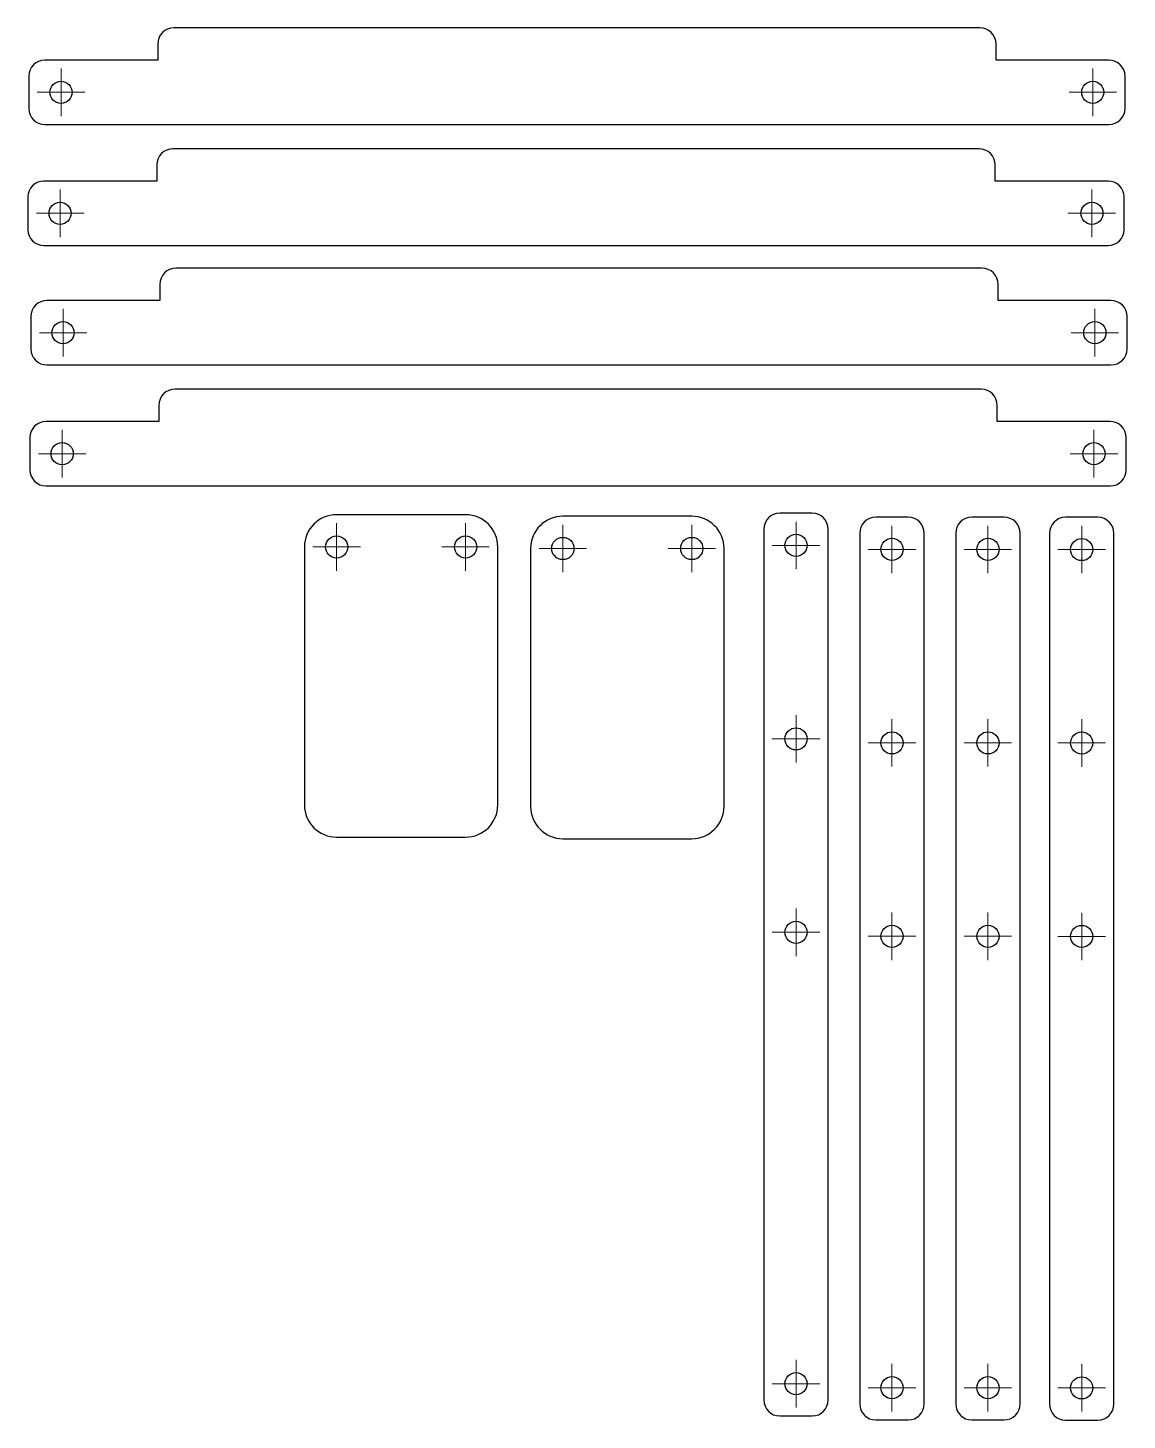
# Model space of a CAD drawing. Header units: inches. Extents: x 0 to 23.8, y 0 to 11.8.
# Drawn here: x 15.29 to 23.81, y 1.02 to 11.82 of the extents above; entities outside this region: 2.
import ezdxf

# ---------------------------------------------------------------- set-up
doc = ezdxf.new("R2010")
doc.units = ezdxf.units.IN
doc.header["$MEASUREMENT"] = 0
doc.styles.add('SLDTEXTSTYLE0', font='TXT', dxfattribs={"width": 0.7})

# ---------------------------------------------------------------- blocks, each defined once
blk = doc.blocks.new('SW_CENTERMARKSYMBOL_0')
at = {"color": 0, "linetype": 'Continuous', "lineweight": 18}
for p, q in [((0, 0.098), (0, 0.184)), ((-0.098, 0), (-0.184, 0)), ((0, 0), (-0.098, 0)), ((0, 0), (0, 0.098)), ((0, 0), (0, -0.098)), ((0, 0), (0.098, 0)), ((0.098, 0), (0.184, 0)), ((0, -0.098), (0, -0.184))]:
    blk.add_line(p, q, dxfattribs=at)
blk = doc.blocks.new('SW_CENTERMARKSYMBOL_1')
at = {"color": 0, "linetype": 'Continuous', "lineweight": 18}
for p, q in [((0, 0.098), (0, 0.184)), ((-0.098, 0), (-0.184, 0)), ((0, 0), (-0.098, 0)), ((0, 0), (0, 0.098)), ((0, 0), (0, -0.098)), ((0, 0), (0.098, 0)), ((0.098, 0), (0.184, 0)), ((0, -0.098), (0, -0.184))]:
    blk.add_line(p, q, dxfattribs=at)
blk = doc.blocks.new('SW_CENTERMARKSYMBOL_2')
at = {"color": 0, "linetype": 'Continuous', "lineweight": 18}
for p, q in [((0, 0.098), (0, 0.184)), ((-0.098, 0), (-0.184, 0)), ((0, 0), (-0.098, 0)), ((0, 0), (0, 0.098)), ((0, 0), (0, -0.098)), ((0, 0), (0.098, 0)), ((0.098, 0), (0.184, 0)), ((0, -0.098), (0, -0.184))]:
    blk.add_line(p, q, dxfattribs=at)
blk = doc.blocks.new('SW_CENTERMARKSYMBOL_3')
at = {"color": 0, "linetype": 'Continuous', "lineweight": 18}
for p, q in [((0, 0.098), (0, 0.184)), ((-0.098, 0), (-0.184, 0)), ((0, 0), (-0.098, 0)), ((0, 0), (0, 0.098)), ((0, 0), (0, -0.098)), ((0, 0), (0.098, 0)), ((0.098, 0), (0.184, 0)), ((0, -0.098), (0, -0.184))]:
    blk.add_line(p, q, dxfattribs=at)
blk = doc.blocks.new('SW_CENTERMARKSYMBOL_4')
at = {"color": 0, "linetype": 'Continuous', "lineweight": 18}
for p, q in [((0, 0.098), (0, 0.184)), ((-0.098, 0), (-0.184, 0)), ((0, 0), (-0.098, 0)), ((0, 0), (0, 0.098)), ((0, 0), (0, -0.098)), ((0, 0), (0.098, 0)), ((0.098, 0), (0.184, 0)), ((0, -0.098), (0, -0.184))]:
    blk.add_line(p, q, dxfattribs=at)
blk = doc.blocks.new('SW_CENTERMARKSYMBOL_5')
at = {"color": 0, "linetype": 'Continuous', "lineweight": 18}
for p, q in [((0, 0.098), (0, 0.184)), ((-0.098, 0), (-0.184, 0)), ((0, 0), (-0.098, 0)), ((0, 0), (0, 0.098)), ((0, 0), (0, -0.098)), ((0, 0), (0.098, 0)), ((0.098, 0), (0.184, 0)), ((0, -0.098), (0, -0.184))]:
    blk.add_line(p, q, dxfattribs=at)
blk = doc.blocks.new('SW_CENTERMARKSYMBOL_6')
at = {"color": 0, "linetype": 'Continuous', "lineweight": 18}
for p, q in [((0, 0.098), (0, 0.184)), ((-0.098, 0), (-0.184, 0)), ((0, 0), (-0.098, 0)), ((0, 0), (0, 0.098)), ((0, 0), (0, -0.098)), ((0, 0), (0.098, 0)), ((0.098, 0), (0.184, 0)), ((0, -0.098), (0, -0.184))]:
    blk.add_line(p, q, dxfattribs=at)
blk = doc.blocks.new('SW_CENTERMARKSYMBOL_7')
at = {"color": 0, "linetype": 'Continuous', "lineweight": 18}
for p, q in [((0, 0.098), (0, 0.184)), ((-0.098, 0), (-0.184, 0)), ((0, 0), (-0.098, 0)), ((0, 0), (0, 0.098)), ((0, 0), (0, -0.098)), ((0, 0), (0.098, 0)), ((0.098, 0), (0.184, 0)), ((0, -0.098), (0, -0.184))]:
    blk.add_line(p, q, dxfattribs=at)
blk = doc.blocks.new('SW_CENTERMARKSYMBOL_8')
at = {"color": 0, "linetype": 'Continuous', "lineweight": 18}
for p, q in [((0, 0.098), (0, 0.184)), ((-0.098, 0), (-0.184, 0)), ((0, 0), (-0.098, 0)), ((0, 0), (0, 0.098)), ((0, 0), (0, -0.098)), ((0, 0), (0.098, 0)), ((0.098, 0), (0.184, 0)), ((0, -0.098), (0, -0.184))]:
    blk.add_line(p, q, dxfattribs=at)
blk = doc.blocks.new('SW_CENTERMARKSYMBOL_9')
at = {"color": 0, "linetype": 'Continuous', "lineweight": 18}
for p, q in [((0, 0.098), (0, 0.184)), ((-0.098, 0), (-0.184, 0)), ((0, 0), (-0.098, 0)), ((0, 0), (0, 0.098)), ((0, 0), (0, -0.098)), ((0, 0), (0.098, 0)), ((0.098, 0), (0.184, 0)), ((0, -0.098), (0, -0.184))]:
    blk.add_line(p, q, dxfattribs=at)
blk = doc.blocks.new('SW_CENTERMARKSYMBOL_10')
at = {"color": 0, "linetype": 'Continuous', "lineweight": 18}
for p, q in [((0, 0.098), (0, 0.184)), ((-0.098, 0), (-0.184, 0)), ((0, 0), (-0.098, 0)), ((0, 0), (0, 0.098)), ((0, 0), (0, -0.098)), ((0, 0), (0.098, 0)), ((0.098, 0), (0.184, 0)), ((0, -0.098), (0, -0.184))]:
    blk.add_line(p, q, dxfattribs=at)
blk = doc.blocks.new('SW_CENTERMARKSYMBOL_11')
at = {"color": 0, "linetype": 'Continuous', "lineweight": 18}
for p, q in [((0, 0.098), (0, 0.184)), ((-0.098, 0), (-0.184, 0)), ((0, 0), (-0.098, 0)), ((0, 0), (0, 0.098)), ((0, 0), (0, -0.098)), ((0, 0), (0.098, 0)), ((0.098, 0), (0.184, 0)), ((0, -0.098), (0, -0.184))]:
    blk.add_line(p, q, dxfattribs=at)
blk = doc.blocks.new('SW_CENTERMARKSYMBOL_12')
at = {"color": 0, "linetype": 'Continuous', "lineweight": 18}
for p, q in [((0, 0.098), (0, 0.184)), ((-0.098, 0), (-0.184, 0)), ((0, 0), (-0.098, 0)), ((0, 0), (0, 0.098)), ((0, 0), (0, -0.098)), ((0, 0), (0.098, 0)), ((0.098, 0), (0.184, 0)), ((0, -0.098), (0, -0.184))]:
    blk.add_line(p, q, dxfattribs=at)
blk = doc.blocks.new('SW_CENTERMARKSYMBOL_13')
at = {"color": 0, "linetype": 'Continuous', "lineweight": 18}
for p, q in [((0, 0.098), (0, 0.184)), ((-0.098, 0), (-0.184, 0)), ((0, 0), (-0.098, 0)), ((0, 0), (0, 0.098)), ((0, 0), (0, -0.098)), ((0, 0), (0.098, 0)), ((0.098, 0), (0.184, 0)), ((0, -0.098), (0, -0.184))]:
    blk.add_line(p, q, dxfattribs=at)
blk = doc.blocks.new('SW_CENTERMARKSYMBOL_14')
at = {"color": 0, "linetype": 'Continuous', "lineweight": 18}
for p, q in [((0, 0.098), (0, 0.184)), ((-0.098, 0), (-0.184, 0)), ((0, 0), (-0.098, 0)), ((0, 0), (0, 0.098)), ((0, 0), (0, -0.098)), ((0, 0), (0.098, 0)), ((0.098, 0), (0.184, 0)), ((0, -0.098), (0, -0.184))]:
    blk.add_line(p, q, dxfattribs=at)
blk = doc.blocks.new('SW_CENTERMARKSYMBOL_15')
at = {"color": 0, "linetype": 'Continuous', "lineweight": 18}
for p, q in [((0, 0.098), (0, 0.184)), ((-0.098, 0), (-0.184, 0)), ((0, 0), (-0.098, 0)), ((0, 0), (0, 0.098)), ((0, 0), (0, -0.098)), ((0, 0), (0.098, 0)), ((0.098, 0), (0.184, 0)), ((0, -0.098), (0, -0.184))]:
    blk.add_line(p, q, dxfattribs=at)
blk = doc.blocks.new('SW_CENTERMARKSYMBOL_16')
at = {"color": 0, "linetype": 'Continuous', "lineweight": 18}
for p, q in [((0, 0.098), (0, 0.184)), ((-0.098, 0), (-0.184, 0)), ((0, 0), (-0.098, 0)), ((0, 0), (0, 0.098)), ((0, 0), (0, -0.098)), ((0, 0), (0.098, 0)), ((0.098, 0), (0.184, 0)), ((0, -0.098), (0, -0.184))]:
    blk.add_line(p, q, dxfattribs=at)
blk = doc.blocks.new('SW_CENTERMARKSYMBOL_17')
at = {"color": 0, "linetype": 'Continuous', "lineweight": 18}
for p, q in [((0, 0.098), (0, 0.184)), ((-0.098, 0), (-0.184, 0)), ((0, 0), (-0.098, 0)), ((0, 0), (0, 0.098)), ((0, 0), (0, -0.098)), ((0, 0), (0.098, 0)), ((0.098, 0), (0.184, 0)), ((0, -0.098), (0, -0.184))]:
    blk.add_line(p, q, dxfattribs=at)
blk = doc.blocks.new('SW_CENTERMARKSYMBOL_18')
at = {"color": 0, "linetype": 'Continuous', "lineweight": 18}
for p, q in [((0, 0.098), (0, 0.184)), ((-0.098, 0), (-0.184, 0)), ((0, 0), (-0.098, 0)), ((0, 0), (0, 0.098)), ((0, 0), (0, -0.098)), ((0, 0), (0.098, 0)), ((0.098, 0), (0.184, 0)), ((0, -0.098), (0, -0.184))]:
    blk.add_line(p, q, dxfattribs=at)
blk = doc.blocks.new('SW_CENTERMARKSYMBOL_19')
at = {"color": 0, "linetype": 'Continuous', "lineweight": 18}
for p, q in [((0, 0.098), (0, 0.184)), ((-0.098, 0), (-0.184, 0)), ((0, 0), (-0.098, 0)), ((0, 0), (0, 0.098)), ((0, 0), (0, -0.098)), ((0, 0), (0.098, 0)), ((0.098, 0), (0.184, 0)), ((0, -0.098), (0, -0.184))]:
    blk.add_line(p, q, dxfattribs=at)
blk = doc.blocks.new('SW_CENTERMARKSYMBOL_20')
at = {"color": 0, "linetype": 'Continuous', "lineweight": 18}
for p, q in [((0, 0.098), (0, 0.184)), ((-0.098, 0), (-0.184, 0)), ((0, 0), (-0.098, 0)), ((0, 0), (0, 0.098)), ((0, 0), (0, -0.098)), ((0, 0), (0.098, 0)), ((0.098, 0), (0.184, 0)), ((0, -0.098), (0, -0.184))]:
    blk.add_line(p, q, dxfattribs=at)
blk = doc.blocks.new('SW_CENTERMARKSYMBOL_21')
at = {"color": 0, "linetype": 'Continuous', "lineweight": 18}
for p, q in [((0, 0.098), (0, 0.184)), ((-0.098, 0), (-0.184, 0)), ((0, 0), (-0.098, 0)), ((0, 0), (0, 0.098)), ((0, 0), (0, -0.098)), ((0, 0), (0.098, 0)), ((0.098, 0), (0.184, 0)), ((0, -0.098), (0, -0.184))]:
    blk.add_line(p, q, dxfattribs=at)
blk = doc.blocks.new('SW_CENTERMARKSYMBOL_22')
at = {"color": 0, "linetype": 'Continuous', "lineweight": 18}
for p, q in [((0, 0.098), (0, 0.184)), ((-0.098, 0), (-0.184, 0)), ((0, 0), (-0.098, 0)), ((0, 0), (0, 0.098)), ((0, 0), (0, -0.098)), ((0, 0), (0.098, 0)), ((0.098, 0), (0.184, 0)), ((0, -0.098), (0, -0.184))]:
    blk.add_line(p, q, dxfattribs=at)
blk = doc.blocks.new('SW_CENTERMARKSYMBOL_23')
at = {"color": 0, "linetype": 'Continuous', "lineweight": 18}
for p, q in [((0, 0.098), (0, 0.184)), ((-0.098, 0), (-0.184, 0)), ((0, 0), (-0.098, 0)), ((0, 0), (0, 0.098)), ((0, 0), (0, -0.098)), ((0, 0), (0.098, 0)), ((0.098, 0), (0.184, 0)), ((0, -0.098), (0, -0.184))]:
    blk.add_line(p, q, dxfattribs=at)
blk = doc.blocks.new('SW_CENTERMARKSYMBOL_24')
at = {"color": 0, "linetype": 'Continuous', "lineweight": 18}
for p, q in [((0, 0.098), (0, 0.184)), ((-0.098, 0), (-0.184, 0)), ((0, 0), (-0.098, 0)), ((0, 0), (0, 0.098)), ((0, 0), (0, -0.098)), ((0, 0), (0.098, 0)), ((0.098, 0), (0.184, 0)), ((0, -0.098), (0, -0.184))]:
    blk.add_line(p, q, dxfattribs=at)
blk = doc.blocks.new('SW_CENTERMARKSYMBOL_25')
at = {"color": 0, "linetype": 'Continuous', "lineweight": 18}
for p, q in [((0, 0.098), (0, 0.184)), ((-0.098, 0), (-0.184, 0)), ((0, 0), (-0.098, 0)), ((0, 0), (0, 0.098)), ((0, 0), (0, -0.098)), ((0, 0), (0.098, 0)), ((0.098, 0), (0.184, 0)), ((0, -0.098), (0, -0.184))]:
    blk.add_line(p, q, dxfattribs=at)
blk = doc.blocks.new('SW_CENTERMARKSYMBOL_26')
at = {"color": 0, "linetype": 'Continuous', "lineweight": 18}
for p, q in [((0, 0.098), (0, 0.184)), ((-0.098, 0), (-0.184, 0)), ((0, 0), (-0.098, 0)), ((0, 0), (0, 0.098)), ((0, 0), (0, -0.098)), ((0, 0), (0.098, 0)), ((0.098, 0), (0.184, 0)), ((0, -0.098), (0, -0.184))]:
    blk.add_line(p, q, dxfattribs=at)
blk = doc.blocks.new('SW_CENTERMARKSYMBOL_27')
at = {"color": 0, "linetype": 'Continuous', "lineweight": 18}
for p, q in [((0, 0.098), (0, 0.184)), ((-0.098, 0), (-0.184, 0)), ((0, 0), (-0.098, 0)), ((0, 0), (0, 0.098)), ((0, 0), (0, -0.098)), ((0, 0), (0.098, 0)), ((0.098, 0), (0.184, 0)), ((0, -0.098), (0, -0.184))]:
    blk.add_line(p, q, dxfattribs=at)

msp = doc.modelspace()

# ---------------------------------------------------------------- linework, layer by layer
at = {"color": 7, "linetype": 'Continuous', "lineweight": 25}
for p, q in [((22.668, 11.818), (16.418, 11.818)), ((16.293, 11.693), (16.293, 11.568)), ((22.793, 11.568), (22.793, 11.693)), ((16.293, 11.568), (15.418, 11.568)), ((23.668, 11.568), (22.793, 11.568)), ((15.293, 11.443), (15.293, 11.193)), ((23.793, 11.193), (23.793, 11.443)), ((15.418, 11.068), (23.668, 11.068)), ((22.661, 10.88), (16.411, 10.88)), ((16.286, 10.755), (16.286, 10.63)), ((22.786, 10.63), (22.786, 10.755)), ((16.286, 10.63), (15.411, 10.63)), ((23.661, 10.63), (22.786, 10.63)), ((15.286, 10.505), (15.286, 10.255)), ((23.786, 10.255), (23.786, 10.505)), ((15.411, 10.13), (23.661, 10.13)), ((22.684, 9.954), (16.434, 9.954)), ((16.309, 9.829), (16.309, 9.704)), ((22.809, 9.704), (22.809, 9.829)), ((16.309, 9.704), (15.434, 9.704)), ((23.684, 9.704), (22.809, 9.704)), ((15.309, 9.579), (15.309, 9.329)), ((23.809, 9.329), (23.809, 9.579)), ((15.434, 9.204), (23.684, 9.204)), ((22.677, 9.016), (16.427, 9.016)), ((16.302, 8.891), (16.302, 8.766)), ((22.802, 8.766), (22.802, 8.891)), ((16.302, 8.766), (15.427, 8.766)), ((23.677, 8.766), (22.802, 8.766)), ((15.302, 8.641), (15.302, 8.391)), ((23.802, 8.391), (23.802, 8.641)), ((15.427, 8.266), (23.677, 8.266)), ((18.68, 8.043), (17.68, 8.043)), ((20.434, 8.031), (19.434, 8.031)), ((21.367, 8.055), (21.117, 8.055)), ((22.111, 8.024), (21.861, 8.024)), ((22.855, 8.024), (22.605, 8.024)), ((23.582, 8.023), (23.332, 8.023)), ((20.992, 7.93), (20.992, 1.18)), ((21.492, 1.18), (21.492, 7.93)), ((21.736, 7.899), (21.736, 1.149)), ((22.236, 1.149), (22.236, 7.899)), ((22.48, 7.899), (22.48, 1.149)), ((22.98, 1.149), (22.98, 7.899)), ((23.207, 7.898), (23.207, 1.148)), ((23.707, 1.148), (23.707, 7.898)), ((17.43, 7.793), (17.43, 5.793)), ((18.93, 5.793), (18.93, 7.793)), ((19.184, 7.781), (19.184, 5.781)), ((20.684, 5.781), (20.684, 7.781)), ((17.68, 5.543), (18.68, 5.543)), ((19.434, 5.531), (20.434, 5.531)), ((21.117, 1.055), (21.367, 1.055)), ((21.861, 1.024), (22.111, 1.024)), ((22.605, 1.024), (22.855, 1.024)), ((23.332, 1.023), (23.582, 1.023))]:
    msp.add_line(p, q, dxfattribs=at)
for centre in [(15.543, 11.318), (23.543, 11.318), (15.536, 10.38), (23.536, 10.38), (15.559, 9.454), (23.559, 9.454), (15.552, 8.516), (23.552, 8.516), (21.242, 7.805), (17.68, 7.793), (18.68, 7.793), (19.434, 7.781), (20.434, 7.781), (21.986, 7.774), (22.73, 7.774), (23.457, 7.773), (21.242, 6.305), (21.986, 6.274), (22.73, 6.274), (23.457, 6.273), (21.242, 4.805), (21.986, 4.774), (22.73, 4.774), (23.457, 4.773), (21.242, 1.305), (21.986, 1.274), (22.73, 1.274), (23.457, 1.273)]:
    msp.add_circle(centre, 0.0859, dxfattribs=at)
for centre, radius, start, end in [((16.418, 11.693), 0.125, 90, 180), ((22.668, 11.693), 0.125, 0, 90), ((15.418, 11.443), 0.125, 90, 180), ((23.668, 11.443), 0.125, 0, 90), ((15.418, 11.193), 0.125, 180, 270), ((23.668, 11.193), 0.125, 270, 0), ((16.411, 10.755), 0.125, 90, 180), ((22.661, 10.755), 0.125, 0, 90), ((15.411, 10.505), 0.125, 90, 180), ((23.661, 10.505), 0.125, 0, 90), ((15.411, 10.255), 0.125, 180, 270), ((23.661, 10.255), 0.125, 270, 0), ((16.434, 9.829), 0.125, 90, 180), ((22.684, 9.829), 0.125, 0, 90), ((15.434, 9.579), 0.125, 90, 180), ((23.684, 9.579), 0.125, 0, 90), ((15.434, 9.329), 0.125, 180, 270), ((23.684, 9.329), 0.125, 270, 0), ((16.427, 8.891), 0.125, 90, 180), ((22.677, 8.891), 0.125, 0, 90), ((15.427, 8.641), 0.125, 90, 180), ((23.677, 8.641), 0.125, 0, 90), ((15.427, 8.391), 0.125, 180, 270), ((23.677, 8.391), 0.125, 270, 0), ((17.68, 7.793), 0.25, 90, 180), ((18.68, 7.793), 0.25, 0, 90), ((19.434, 7.781), 0.25, 90, 180), ((20.434, 7.781), 0.25, 0, 90), ((21.117, 7.93), 0.125, 90, 180), ((21.367, 7.93), 0.125, 0, 90), ((21.861, 7.899), 0.125, 90, 180), ((22.111, 7.899), 0.125, 0, 90), ((22.605, 7.899), 0.125, 90, 180), ((22.855, 7.899), 0.125, 0, 90), ((23.332, 7.898), 0.125, 90, 180), ((23.582, 7.898), 0.125, 0, 90), ((17.68, 5.793), 0.25, 180, 270), ((18.68, 5.793), 0.25, 270, 0), ((19.434, 5.781), 0.25, 180, 270), ((20.434, 5.781), 0.25, 270, 0), ((21.117, 1.18), 0.125, 180, 270), ((21.367, 1.18), 0.125, 270, 0), ((21.861, 1.149), 0.125, 180, 270), ((22.111, 1.149), 0.125, 270, 0), ((22.605, 1.149), 0.125, 180, 270), ((22.855, 1.149), 0.125, 270, 0), ((23.332, 1.148), 0.125, 180, 270), ((23.582, 1.148), 0.125, 270, 0)]:
    msp.add_arc(centre, radius, start, end, dxfattribs=at)

# ---------------------------------------------------------------- block references
at = {"color": 7, "linetype": 'Continuous', "lineweight": 18}
for name, p in [('SW_CENTERMARKSYMBOL_16', (15.543, 11.318)), ('SW_CENTERMARKSYMBOL_17', (23.543, 11.318)), ('SW_CENTERMARKSYMBOL_24', (19.434, 7.781)), ('SW_CENTERMARKSYMBOL_25', (20.434, 7.781)), ('SW_CENTERMARKSYMBOL_0', (23.457, 7.773)), ('SW_CENTERMARKSYMBOL_2', (23.457, 6.273)), ('SW_CENTERMARKSYMBOL_3', (23.457, 4.773)), ('SW_CENTERMARKSYMBOL_1', (23.457, 1.273))]:
    msp.add_blockref(name, p, dxfattribs=at)
at = {"color": 7, "linetype": 'Continuous', "lineweight": 0}
for name, p in [('SW_CENTERMARKSYMBOL_18', (15.536, 10.38)), ('SW_CENTERMARKSYMBOL_19', (23.536, 10.38)), ('SW_CENTERMARKSYMBOL_20', (15.559, 9.454)), ('SW_CENTERMARKSYMBOL_21', (23.559, 9.454)), ('SW_CENTERMARKSYMBOL_22', (15.552, 8.516)), ('SW_CENTERMARKSYMBOL_23', (23.552, 8.516)), ('SW_CENTERMARKSYMBOL_12', (21.242, 7.805)), ('SW_CENTERMARKSYMBOL_26', (17.68, 7.793)), ('SW_CENTERMARKSYMBOL_27', (18.68, 7.793)), ('SW_CENTERMARKSYMBOL_8', (21.986, 7.774)), ('SW_CENTERMARKSYMBOL_4', (22.73, 7.774)), ('SW_CENTERMARKSYMBOL_14', (21.242, 6.305)), ('SW_CENTERMARKSYMBOL_10', (21.986, 6.274)), ('SW_CENTERMARKSYMBOL_6', (22.73, 6.274)), ('SW_CENTERMARKSYMBOL_15', (21.242, 4.805)), ('SW_CENTERMARKSYMBOL_11', (21.986, 4.774)), ('SW_CENTERMARKSYMBOL_7', (22.73, 4.774)), ('SW_CENTERMARKSYMBOL_13', (21.242, 1.305)), ('SW_CENTERMARKSYMBOL_9', (21.986, 1.274)), ('SW_CENTERMARKSYMBOL_5', (22.73, 1.274))]:
    msp.add_blockref(name, p, dxfattribs=at)

# ---------------------------------------------------------------- texts
at = {"color": 7, "linetype": 'Continuous', "char_height": 0.2076, "attachment_point": 1, "style": 'SLDTEXTSTYLE0'}
for s, insert in [('SOLIDWORKS Educational Product.', (0, 0.579)), ('For Instructional Use Only.', (0, 0.268))]:
    msp.add_mtext(s, dxfattribs=dict(at, insert=insert))

doc.saveas('drawing.dxf')
